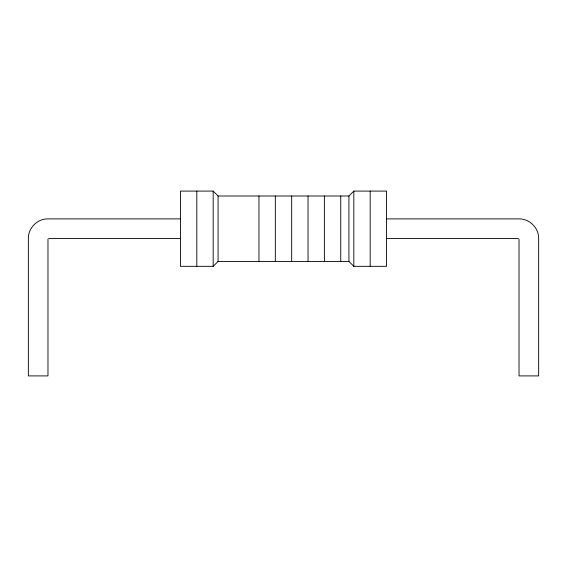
<?xml version="1.0" encoding="UTF-8"?>
<svg xmlns="http://www.w3.org/2000/svg" width="567" height="567" viewBox="0 0 567 567"><rect width="100%" height="100%" fill="white"/><g stroke="black" fill="none" stroke-linecap="round" stroke-linejoin="round"><path stroke-width="0.85" d="M213.171 266.327L218.075 261.422L348.925 261.422L353.829 266.327L386.538 266.327L386.538 191.093L353.829 191.093L348.925 195.998L218.075 195.998L213.171 191.093L180.462 191.093L180.462 266.327L213.171 266.327L213.171 191.093M180.462 218.897L47.33 218.897C37.287 219.032 28.485 227.835 28.35 237.878L28.35 375.907L47.975 375.907L47.975 239.168M386.538 218.897L519.67 218.897C529.713 219.032 538.515 227.835 538.65 237.878L538.65 375.907L519.025 375.907L519.025 239.168M48.62 238.523L180.462 238.523M386.538 238.523L518.38 238.523M370.187 191.093L370.187 266.327M353.829 191.093L353.829 266.327M348.925 195.998L348.925 261.422M340.746 195.998L340.746 261.422M324.388 195.998L324.388 261.422M308.037 195.998L308.037 261.422M291.679 195.998L291.679 261.422M275.321 195.998L275.321 261.422M258.963 195.998L258.963 261.422M218.075 195.998L218.075 261.422M196.813 191.093L196.813 266.327"/></g></svg>
